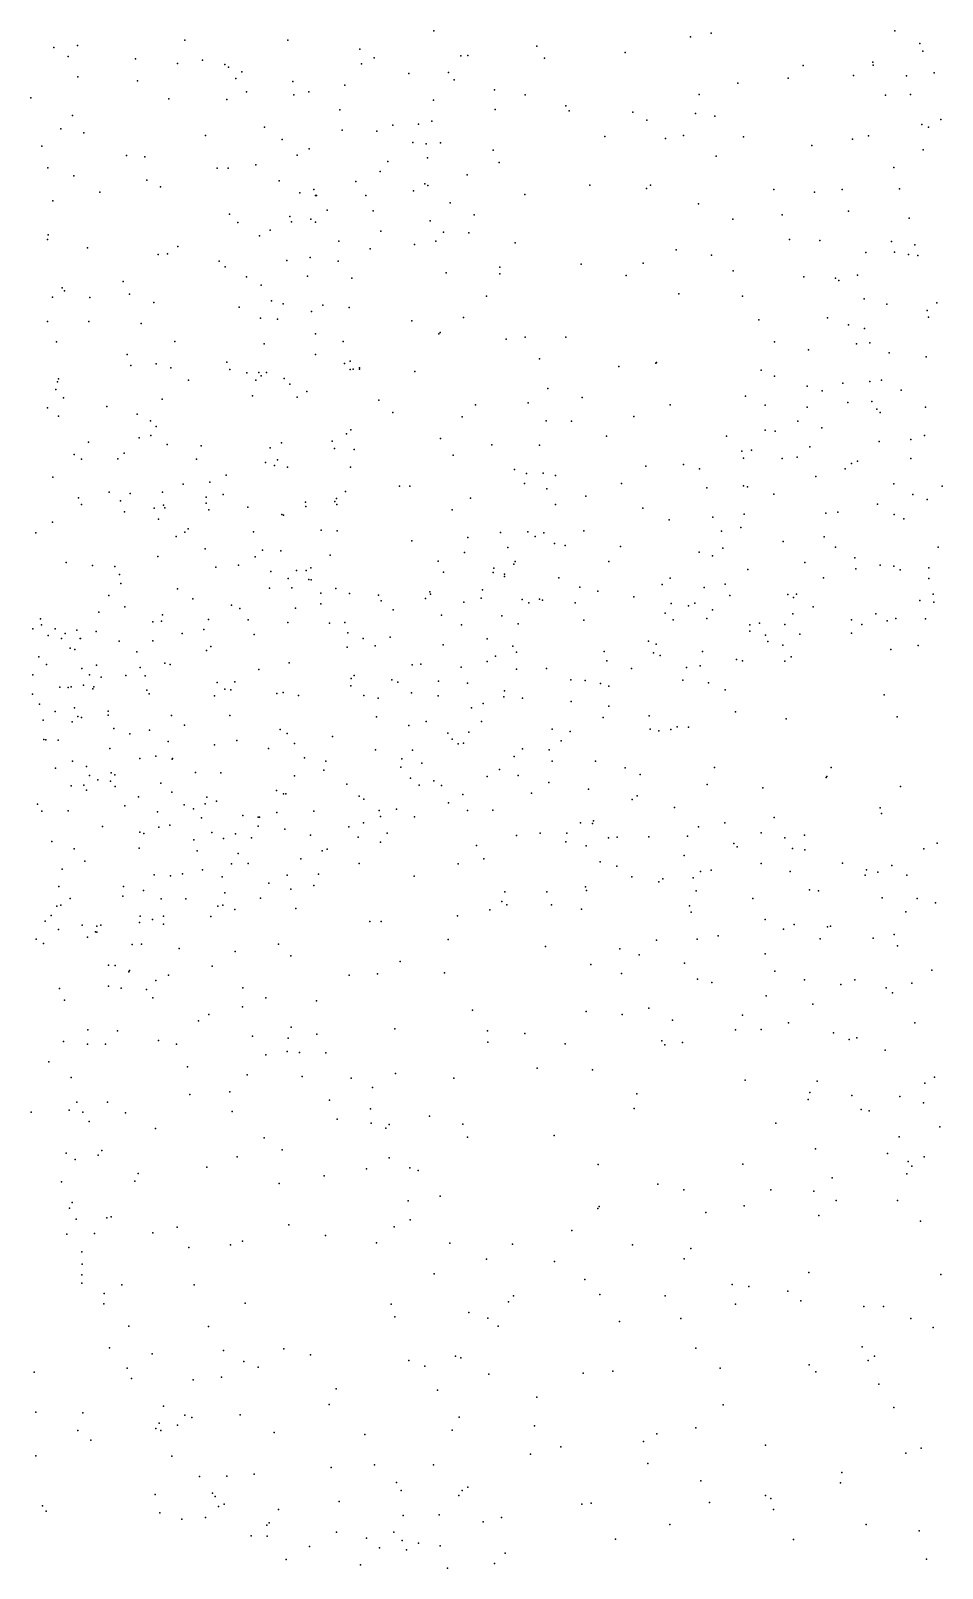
# Model space of a CAD drawing. Header units: metres. Extents: x -23.9 to 23.9, y -28.5 to 28.5.
# Drawn here: x -1.805 to -0.386, y -9.605 to -7.212 of the extents above; entities that cross this region are included whole.
import ezdxf

# ---------------------------------------------------------------- set-up
doc = ezdxf.new("R2010")
doc.units = ezdxf.units.M

msp = doc.modelspace()

# ---------------------------------------------------------------- linework, layer by layer
for p in [(-1.1779, -7.2124, 20.2372), (-0.7783, -7.2221, 8.1704), (-0.7459, -7.216, 15.6425), (-0.4603, -7.2125, 18.4817), (-1.7691, -7.2383, 17.1697), (-1.7324, -7.2351, 17.0772), (-1.5655, -7.2269, 20.8208), (-1.405, -7.2273, 16.046), (-1.2932, -7.241, 20.4413), (-1.0173, -7.2364, 19.4829), (-0.88, -7.2463, 12.4222), (-0.4212, -7.232, 19.0263), (-0.4164, -7.2444, 15.6671), (-1.7471, -7.2523, 9.1869), (-1.6421, -7.2559, 21.254), (-1.577, -7.2636, 21.1746), (-1.5381, -7.2581, 21.0981), (-1.5033, -7.2649, 20.9654), (-1.4973, -7.2691, 20.6918), (-1.2902, -7.2639, 15.9871), (-1.2708, -7.2545, 19.6277), (-1.1357, -7.2512, 8.8123), (-1.1251, -7.2511, 15.7824), (-1.0055, -7.255, 15.6703), (-0.603, -7.2667, 19.3112), (-0.4944, -7.2615, 14.6193), (-0.4941, -7.2657, 19.1785), (-1.732, -7.2842, 21.3596), (-1.639, -7.2901, 16.2026), (-1.4861, -7.2866, 20.8671), (-1.4766, -7.2764, 16.0932), (-1.3971, -7.2915, 10.1135), (-1.3166, -7.2969, 19.5644), (-1.2169, -7.279, 15.8713), (-1.1552, -7.2776, 20.111), (-1.1461, -7.2888, 20.0162), (-0.7046, -7.2938, 19.3878), (-0.6265, -7.2863, 15.5779), (-0.5244, -7.2821, 18.3118), (-0.4421, -7.2824, 19.1019), (-0.3992, -7.2781, 18.622), (-1.8053, -7.3167, 16.1272), (-1.5904, -7.3181, 21.2832), (-1.5003, -7.3195, 21.1537), (-1.4692, -7.3075, 20.5882), (-1.3957, -7.3123, 16.0766), (-1.3722, -7.3072, 20.52), (-1.1783, -7.3205, 20.1931), (-1.0834, -7.3042, 19.4949), (-1.0355, -7.3121, 15.6407), (-0.7649, -7.3118, 15.5346), (-0.475, -7.3126, 15.6191), (-0.4359, -7.3115, 18.5095), (-1.7403, -7.3441, 5.9442), (-1.3239, -7.3356, 20.4543), (-1.0822, -7.3348, 15.6242), (-0.9725, -7.3292, 15.5699), (-0.967, -7.3372, 14.8741), (-0.8683, -7.3389, 14.0298), (-0.7704, -7.3413, 19.4249), (-0.7404, -7.3451, 22.2308), (-1.7584, -7.3651, 17.1659), (-1.4416, -7.3626, 20.7746), (-1.3206, -7.367, 15.9331), (-1.2665, -7.3685, 20.3534), (-1.2415, -7.3595, 15.7752), (-1.2016, -7.3577, 19.6919), (-1.1808, -7.3531, 19.874), (-0.8465, -7.3515, 15.5188), (-0.4181, -7.3582, 4.7544), (-0.4079, -7.3625, 18.2417), (-0.3888, -7.3504, 18.9272), (-1.7878, -7.3919, 17.0909), (-1.7227, -7.3715, 16.1737), (-1.5335, -7.3755, 16.1827), (-1.414, -7.3814, 20.9973), (-1.2106, -7.3864, 15.701), (-1.1899, -7.3886, 20.1322), (-1.1676, -7.3868, 19.5126), (-0.9119, -7.3768, 19.4706), (-0.817, -7.3803, 14.5221), (-0.7891, -7.3754, 9.2447), (-0.6958, -7.3775, 5.0447), (-0.5895, -7.3908, 15.5091), (-0.5263, -7.3813, 22.563), (-0.5011, -7.3758, 19.1827), (-1.6561, -7.4063, 21.424), (-1.6276, -7.4084, 16.2384), (-1.3907, -7.4058, 20.9085), (-1.372, -7.3962, 16.0024), (-1.2496, -7.4161, 20.2862), (-1.1877, -7.4104, 19.987), (-1.0856, -7.3984, 19.4895), (-0.7384, -7.4075, 15.4707), (-0.4162, -7.3976, 19.0069), (-1.7786, -7.4257, 22.2364), (-1.738, -7.4382, 16.0806), (-1.5153, -7.4265, 2.0829), (-1.498, -7.4264, 9.6141), (-1.4547, -7.4211, 21.2188), (-1.2612, -7.4312, 21.3531), (-1.1261, -7.4368, 2.4072), (-1.0761, -7.4172, 15.5539), (-0.462, -7.4252, 18.2658), (-1.6977, -7.4637, 16.1562), (-1.6244, -7.4448, 0.5225), (-1.6032, -7.4555, 10.5294), (-1.4188, -7.4462, 20.6874), (-1.3863, -7.4644, 21.1237), (-1.3647, -7.4596, 7.7775), (-1.2991, -7.4469, 20.3532), (-1.2093, -7.4613, 20.0804), (-1.1917, -7.4506, 15.6179), (-1.1873, -7.4531, 19.7646), (-0.9351, -7.4529, 15.4666), (-0.8468, -7.4577, 19.4381), (-0.8408, -7.4527, 15.4481), (-0.6488, -7.4593, 13.5174), (-0.5852, -7.4634, 9.9687), (-0.5421, -7.4596, 18.3259), (-0.4531, -7.4582, 15.9244), (-1.771, -7.4772, 22.0076), (-1.3619, -7.4686, 21.0292), (-1.3605, -7.4689, 20.8454), (-1.2837, -7.4686, 12.6227), (-1.1522, -7.4801, 21.9236), (-1.0364, -7.4674, 19.4871), (-0.7657, -7.4819, 19.3998), (-1.496, -7.4979, 16.2603), (-1.4829, -7.5107, 21.3329), (-1.4021, -7.5015, 20.4328), (-1.3993, -7.5096, 16.017), (-1.3691, -7.5057, 20.7406), (-1.3618, -7.5103, 15.8415), (-1.3439, -7.4917, 20.947), (-1.2723, -7.4926, 20.2417), (-1.1835, -7.5081, 19.9269), (-1.1149, -7.4988, 15.5341), (-0.7124, -7.5055, 12.7672), (-0.6354, -7.4991, 19.3024), (-0.5326, -7.493, 19.1907), (-0.4378, -7.504, 18.5986), (-1.778, -7.53, 15.9639), (-1.4492, -7.5316, 16.1864), (-1.4324, -7.5229, 16.1043), (-1.2603, -7.5245, 20.16), (-1.1626, -7.5258, 19.8064), (-1.1232, -7.5271, 19.6903), (-1.7794, -7.537, 22.3416), (-1.7168, -7.5502, 16.0384), (-1.5926, -7.5598, 16.2886), (-1.5761, -7.5479, 10.8633), (-1.3257, -7.5399, 15.737), (-1.2767, -7.5519, 15.6601), (-1.2077, -7.5451, 15.5817), (-1.1748, -7.5396, 3.078), (-1.0513, -7.5424, 19.5347), (-0.8005, -7.5535, 19.9999), (-0.624, -7.5374, 15.4233), (-0.5768, -7.539, 18.3763), (-0.5054, -7.5576, 19.114), (-0.4656, -7.5403, 19.0406), (-0.4608, -7.5569, 15.4739), (-0.4291, -7.5454, 18.9039), (-1.6069, -7.5607, 21.4703), (-1.5118, -7.5712, 16.3289), (-1.5029, -7.5798, 5.19), (-1.4064, -7.5698, 20.3731), (-1.3705, -7.5654, 20.677), (-1.3265, -7.5712, 20.2371), (-1.075, -7.5804, 19.6141), (-0.9487, -7.5758, 19.4455), (-0.8522, -7.5741, 19.3974), (-0.7454, -7.5618, 19.3542), (-0.4389, -7.5608, 18.2434), (-0.4246, -7.5619, 18.7842), (-1.6616, -7.6024, 16.1104), (-1.4692, -7.5955, 20.4722), (-1.3744, -7.5943, 21.2244), (-1.3053, -7.5973, 20.1481), (-1.1585, -7.5891, 19.913), (-1.0753, -7.5908, 15.4684), (-0.8783, -7.5931, 15.4012), (-0.7119, -7.5859, 15.3959), (-0.6021, -7.5951, 19.2256), (-0.5527, -7.5974, 15.4238), (-0.5473, -7.6008, 18.4535), (-0.5184, -7.5928, 18.2735), (-1.7716, -7.6269, 15.921), (-1.7562, -7.6126, 22.0036), (-1.753, -7.6173, 22.2615), (-1.7132, -7.6276, 16.0044), (-1.6517, -7.6225, 21.5241), (-1.4468, -7.6085, 16.2499), (-1.0959, -7.6254, 19.7969), (-0.7965, -7.6219, 15.3842), (-0.6971, -7.6256, 19.2878), (-0.5081, -7.6298, 18.5585), (-1.6138, -7.6355, 16.2211), (-1.4807, -7.6425, 21.3948), (-1.4306, -7.6329, 16.1629), (-1.4123, -7.6376, 21.2989), (-1.3683, -7.6493, 20.2385), (-1.3508, -7.6396, 15.7252), (-1.3095, -7.643, 21.0442), (-0.4727, -7.638, 18.6791), (-0.4098, -7.6479, 18.2142), (-0.3947, -7.6359, 15.493), (-1.7793, -7.6651, 22.3482), (-1.7151, -7.6649, 21.563), (-1.6336, -7.668, 3.3446), (-1.4479, -7.6599, 20.3426), (-1.4214, -7.661, 15.8885), (-1.212, -7.6638, 20.0088), (-1.1316, -7.6584, 5.0538), (-0.672, -7.6623, 15.3857), (-0.565, -7.6592, 19.1172), (-0.5322, -7.6703, 19.0317), (-0.5076, -7.6756, 18.2312), (-0.4078, -7.658, 12.6401), (-1.7653, -7.6963, 22.0085), (-1.5811, -7.6958, 21.4854), (-1.4418, -7.6998, 15.988), (-1.3618, -7.6843, 20.6305), (-1.3189, -7.6958, 21.1151), (-1.1701, -7.6839, 11.1767), (-1.168, -7.6819, 15.5146), (-1.065, -7.6924, 9.9473), (-1.0359, -7.6894, 19.6832), (-0.9725, -7.689, 20.3171), (-0.6475, -7.6967, 19.1784), (-0.5199, -7.6996, 18.9494), (-0.4994, -7.698, 15.4274), (-1.655, -7.716, 16.0615), (-1.3621, -7.7163, 21.2408), (-1.3079, -7.7265, 13.3096), (-1.0135, -7.7228, 19.5158), (-0.5945, -7.7087, 18.2467), (-0.4688, -7.7137, 16.7896), (-0.4112, -7.7199, 16.9527), (-1.6496, -7.7333, 1.9743), (-1.6099, -7.7305, 16.2068), (-1.587, -7.7369, 20.3203), (-1.5003, -7.7282, 10.3433), (-1.4955, -7.7394, 0.3329), (-1.4688, -7.7448, 20.2413), (-1.4503, -7.7441, 20.4542), (-1.4468, -7.7495, 16.2259), (-1.4384, -7.744, 15.914), (-1.3171, -7.7301, 20.7419), (-1.3079, -7.7393, 15.643), (-1.3036, -7.7391, 20.114), (-1.2935, -7.7367, 20.9967), (-1.2935, -7.7392, 20.8627), (-1.2073, -7.7426, 20.0419), (-0.8899, -7.735, 19.3112), (-0.8324, -7.7296, 3.3162), (-0.8312, -7.7285, 15.3761), (-0.6683, -7.7406, 5.2217), (-0.6476, -7.7501, 13.9351), (-1.7663, -7.7707, 17.4877), (-1.7636, -7.759, 17.4029), (-1.7622, -7.7539, 22.2062), (-1.5597, -7.756, 16.2836), (-1.4551, -7.756, 16.0508), (-1.4108, -7.7534, 15.8281), (-1.402, -7.7623, 20.5529), (-1.3754, -7.7736, 15.7383), (-1.0003, -7.7692, 19.6074), (-0.5968, -7.7656, 19.0189), (-0.5734, -7.7725, 18.6523), (-0.5412, -7.7608, 18.798), (-0.4994, -7.7584, 16.879), (-0.4812, -7.7559, 18.1973), (-0.4503, -7.7716, 11.1558), (-1.7791, -7.7991, 22.0633), (-1.7541, -7.7835, 17.6068), (-1.6868, -7.7972, 16.0209), (-1.6005, -7.7856, 7.7897), (-1.4599, -7.7806, 21.3894), (-1.3906, -7.7825, 20.1808), (-1.2635, -7.7875, 12.9305), (-1.1132, -7.7945, 15.4689), (-1.0312, -7.7914, 19.7738), (-0.9468, -7.783, 15.3952), (-0.8101, -7.7945, 19.2118), (-0.6929, -7.7813, 15.3739), (-0.6621, -7.7948, 18.5315), (-0.5969, -7.798, 18.9349), (-0.5332, -7.791, 3.5249), (-0.4961, -7.7891, 15.4238), (-0.4126, -7.7981, 18.1473), (-1.7623, -7.8124, 15.9158), (-1.6394, -7.8089, 11.985), (-1.619, -7.8195, 5.5064), (-1.2414, -7.8063, 15.5672), (-1.1338, -7.8134, 2.2434), (-1.0029, -7.8193, 19.6789), (-0.9635, -7.8198, 19.294), (-0.8666, -7.8126, 15.3816), (-0.6114, -7.8201, 18.7223), (-0.4884, -7.8014, 15.5327), (-0.4832, -7.8066, 16.9634), (-1.6367, -7.8461, 16.1324), (-1.6184, -7.8422, 17.5981), (-1.61, -7.8281, 20.3523), (-1.3138, -7.8396, 14.2004), (-1.307, -7.8334, 15.6512), (-1.1673, -7.8467, 13.7509), (-0.9092, -7.8433, 19.2032), (-0.7221, -7.8435, 19.0578), (-0.6619, -7.8337, 18.9788), (-0.6466, -7.8353, 18.2052), (-0.5736, -7.8304, 18.1597), (-0.414, -7.8422, 17.0479), (-1.7152, -7.8525, 21.5607), (-1.6597, -7.87, 17.6696), (-1.5928, -7.8565, 8.1587), (-1.5401, -7.8581, 16.3313), (-1.4324, -7.8615, 16.1808), (-1.4151, -7.8539, 14.5658), (-1.3359, -7.8513, 21.1568), (-1.3322, -7.8624, 20.7202), (-1.3017, -7.8639, 20.8674), (-1.0875, -7.8568, 19.9138), (-1.0136, -7.8571, 21.6017), (-0.6982, -7.8665, 18.6349), (-0.6833, -7.8653, 18.4716), (-0.5925, -7.8598, 11.5485), (-0.4846, -7.8516, 2.4345), (-0.4354, -7.8487, 15.4586), (-1.7375, -7.8719, 17.731), (-1.7261, -7.879, 17.4701), (-1.6697, -7.8785, 16.0607), (-1.5471, -7.8791, 21.4547), (-1.4398, -7.8841, 16.0936), (-1.4261, -7.8889, 15.9116), (-1.4211, -7.8802, 20.5494), (-1.4054, -7.8913, 20.2003), (-1.3074, -7.8913, 21.0196), (-1.1475, -7.8728, 20.0029), (-1.0521, -7.8951, 15.4458), (-0.848, -7.8902, 21.2648), (-0.7894, -7.8874, 15.3813), (-0.7645, -7.894, 19.0044), (-0.6957, -7.8773, 18.8897), (-0.6355, -7.8781, 12.9785), (-0.6125, -7.8758, 13.4862), (-0.5375, -7.8941, 16.7967), (-0.5278, -7.886, 16.9349), (-0.5184, -7.8822, 18.1155), (-0.4355, -7.878, 8.3478), (-1.7709, -7.9072, 15.9234), (-1.5681, -7.918, 11.3061), (-1.5266, -7.9149, 17.5913), (-1.5012, -7.9042, 20.4497), (-1.0369, -7.9167, 19.831), (-1.0334, -7.9012, 19.2876), (-1.0075, -7.901, 19.3737), (-0.9883, -7.9045, 19.4866), (-0.8858, -7.917, 15.396), (-0.583, -7.9062, 15.4068), (-0.4617, -7.9173, 10.3247), (-1.7307, -7.9391, 17.7854), (-1.6832, -7.9306, 21.536), (-1.6503, -7.9325, 17.7321), (-1.6002, -7.9302, 0.9747), (-1.5323, -7.9383, 16.3703), (-1.5056, -7.9342, 20.2323), (-1.3296, -7.9403, 15.7151), (-1.3152, -7.9295, 20.1501), (-1.2311, -7.921, 15.5754), (-1.2151, -7.9209, 20.0808), (-1.1205, -7.9397, 15.5014), (-1.0019, -7.9254, 19.1309), (-0.941, -7.9366, 19.0538), (-0.753, -7.9238, 18.8329), (-0.6956, -7.9205, 18.2323), (-0.6894, -7.9223, 15.3899), (-0.6486, -7.9335, 18.1273), (-0.4322, -7.9341, 10.7345), (-0.4097, -7.9419, 18.0347), (-0.3864, -7.921, 17.1187), (-1.7265, -7.9497, 17.3985), (-1.6654, -7.9438, 20.3063), (-1.6591, -7.961, 16.1535), (-1.6131, -7.9552, 16.2727), (-1.5985, -7.9506, 13.4166), (-1.5965, -7.9549, 17.5126), (-1.5323, -7.9473, 8.7973), (-1.5283, -7.958, 21.4175), (-1.4675, -7.954, 21.3501), (-1.4145, -7.9651, 15.9884), (-1.412, -7.9662, 16.1508), (-1.3778, -7.9458, 21.22), (-1.377, -7.9527, 10.7323), (-1.3319, -7.945, 21.0948), (-1.3287, -7.9496, 20.7865), (-1.1491, -7.9578, 20.0056), (-0.9886, -7.9495, 19.6173), (-0.8526, -7.9555, 18.8885), (-0.6948, -7.9648, 8.0657), (-0.5676, -7.9632, 16.8683), (-0.549, -7.9616, 16.736), (-0.487, -7.949, 17.0773), (-0.4612, -7.9651, 21.3774), (-1.7713, -7.9773, 17.3185), (-1.6065, -7.9727, 20.3954), (-1.5604, -7.9877, 17.6974), (-1.353, -7.9897, 15.7926), (-1.3281, -7.9906, 20.9164), (-0.9442, -7.9908, 18.9183), (-0.8115, -7.9736, 18.7585), (-0.7437, -7.9695, 18.5404), (-0.73, -7.991, 18.4504), (-0.7001, -7.9852, 18.0275), (-0.4464, -7.9719, 17.1494), (-1.7975, -7.9937, 15.9355), (-1.579, -7.9995, 20.2603), (-1.5654, -7.9926, 5.903), (-1.4585, -7.9924, 0.6619), (-1.212, -8.0063, 20.0651), (-1.1247, -8.0009, 19.081), (-1.0741, -7.9933, 19.1571), (-1.0314, -7.9921, 17.7553), (-1.0201, -7.9994, 19.3598), (-1.0064, -7.9939, 19.7189), (-0.99, -8.0101, 19.5542), (-0.9733, -8.0136, 15.4554), (-0.8873, -8.0152, 18.8075), (-0.6339, -8.0072, 15.4012), (-0.57, -7.9998, 16.9869), (-1.6074, -8.0303, 16.3666), (-1.534, -8.0187, 20.4682), (-1.4561, -8.031, 21.2881), (-1.4443, -8.0206, 20.585), (-1.4161, -8.0215, 6.3831), (-1.3393, -8.0284, 5.4332), (-1.1713, -8.0379, 15.5799), (-1.1302, -8.0243, 18.9638), (-1.0625, -8.0163, 19.8681), (-1.0514, -8.0384, 17.6403), (-0.9053, -8.0383, 17.8841), (-0.7646, -8.0237, 17.9573), (-0.7442, -8.0296, 18.1888), (-0.7278, -8.0178, 18.351), (-0.5526, -8.0159, 16.6654), (-0.5224, -8.0328, 15.3928), (-0.3929, -8.0161, 17.9211), (-1.7503, -8.0399, 21.5187), (-1.7093, -8.0448, 20.3078), (-1.6743, -8.0462, 16.196), (-1.667, -8.0587, 17.792), (-1.517, -8.0473, 20.2234), (-1.482, -8.0441, 17.5445), (-1.4317, -8.054, 17.6444), (-1.3918, -8.0524, 16.0572), (-1.3765, -8.0525, 15.9307), (-1.3694, -8.048, 21.0971), (-1.1627, -8.0547, 17.7508), (-1.0855, -8.0555, 11.5986), (-1.0845, -8.0486, 15.15), (-1.068, -8.0581, 15.5131), (-1.0676, -8.0615, 17.7936), (-1.0531, -8.0427, 19.2865), (-0.6888, -8.0506, 17.9241), (-0.6001, -8.0399, 16.8255), (-0.5211, -8.0497, 17.1919), (-0.4829, -8.0438, 17.9243), (-0.462, -8.0454, 16.6163), (-0.4519, -8.0515, 17.26), (-0.4073, -8.0484, 12.7072), (-1.6649, -8.0727, 16.2868), (-1.5771, -8.0807, 17.4876), (-1.4335, -8.08, 21.2137), (-1.4045, -8.0647, 20.6966), (-1.3988, -8.0792, 16.3861), (-1.3726, -8.0663, 20.7763), (-1.3686, -8.0671, 16.211), (-1.3306, -8.0803, 20.1358), (-1.184, -8.0853, 20.0203), (-1.1023, -8.0823, 2.4512), (-0.9831, -8.0636, 17.8561), (-0.9507, -8.0781, 17.5996), (-0.9227, -8.0844, 15.4603), (-0.8223, -8.0743, 18.0572), (-0.8102, -8.0643, 18.6146), (-0.7569, -8.0789, 17.8531), (-0.7243, -8.0737, 20.1748), (-0.5714, -8.0635, 17.9144), (-0.4075, -8.0647, 15.3959), (-1.6837, -8.0911, 16.4559), (-1.659, -8.109, 16.5535), (-1.5528, -8.0964, 20.5045), (-1.4929, -8.1061, 16.4437), (-1.3535, -8.0876, 16.2916), (-1.3535, -8.1044, 16.1372), (-1.3092, -8.0879, 15.7978), (-1.2642, -8.0905, 18.9642), (-1.2597, -8.0998, 15.7243), (-1.1908, -8.0959, 17.6645), (-1.1829, -8.089, 19.1055), (-1.131, -8.1018, 10.4648), (-1.1042, -8.0956, 17.5814), (-1.0405, -8.0976, 19.3619), (-1.0298, -8.1027, 19.7259), (-1.0131, -8.0972, 19.6242), (-1.0089, -8.0983, 19.5385), (-0.958, -8.1025, 18.7786), (-0.8665, -8.0932, 17.6503), (-0.8086, -8.1038, 17.7338), (-0.7813, -8.1075, 18.4317), (-0.7713, -8.1034, 18.3057), (-0.7169, -8.0912, 15.4107), (-0.6269, -8.0895, 16.724), (-0.6181, -8.0943, 15.3909), (-0.6135, -8.0893, 17.2823), (-0.5871, -8.1088, 13.8135), (-0.4212, -8.0989, 17.4047), (-0.4003, -8.0893, 17.7662), (-0.3995, -8.1015, 16.5473), (-1.79, -8.1277, 16.744), (-1.6991, -8.117, 17.8526), (-1.6155, -8.1321, 16.4246), (-1.6018, -8.1313, 17.6634), (-1.6004, -8.1212, 21.3813), (-1.5287, -8.1285, 12.4755), (-1.4796, -8.1117, 17.595), (-1.4667, -8.129, 20.6546), (-1.4051, -8.1334, 18.9548), (-1.3934, -8.111, 21.0246), (-1.34, -8.1343, 16.0332), (-1.3162, -8.1334, 16.3882), (-1.2413, -8.1135, 3.0669), (-1.1657, -8.1218, 15.637), (-1.0718, -8.1229, 18.8509), (-0.9444, -8.1298, 17.9495), (-0.8179, -8.1189, 18.5429), (-0.8051, -8.1289, 17.5733), (-0.7527, -8.1268, 17.4186), (-0.7438, -8.1133, 10.7353), (-0.6707, -8.1343, 17.7056), (-0.6188, -8.1198, 17.7836), (-0.5275, -8.1291, 17.4332), (-0.49, -8.1199, 17.7477), (-0.4723, -8.1306, 17.5018), (-0.4588, -8.1272, 15.3443), (-0.4126, -8.1274, 3.1056), (-1.8019, -8.1432, 21.4757), (-1.7886, -8.137, 17.2894), (-1.7784, -8.1533, 17.0354), (-1.7673, -8.1432, 16.1199), (-1.7573, -8.1579, 17.9391), (-1.7519, -8.1505, 17.1845), (-1.7337, -8.1453, 16.5239), (-1.7285, -8.1581, 20.3857), (-1.7277, -8.1581, 17.4792), (-1.7034, -8.1472, 20.2595), (-1.5697, -8.1506, 20.2015), (-1.5356, -8.144, 21.2937), (-1.4576, -8.1519, 21.1494), (-1.3117, -8.1495, 16.2086), (-1.288, -8.158, 20.0734), (-1.2457, -8.1563, 18.8948), (-1.1346, -8.1371, 17.8116), (-1.095, -8.1587, 19.8424), (-1.0466, -8.1352, 15.5465), (-0.686, -8.1367, 17.4971), (-0.6859, -8.1467, 17.1957), (-0.6614, -8.1528, 16.8806), (-0.6316, -8.1364, 17.3815), (-0.6083, -8.1516, 17.6133), (-0.5276, -8.15, 16.5953), (-0.5117, -8.1366, 17.6492), (-1.7438, -8.1731, 16.2544), (-1.7369, -8.1753, 16.4175), (-1.6677, -8.1625, 16.6286), (-1.6404, -8.1789, 20.4994), (-1.6154, -8.1618, 17.7662), (-1.5318, -8.1768, 20.6058), (-1.5248, -8.1705, 16.5024), (-1.3129, -8.1716, 19.008), (-1.2692, -8.1695, 16.3133), (-1.1631, -8.1681, 19.1803), (-1.0546, -8.1702, 17.5041), (-1.0489, -8.1795, 19.4419), (-0.9128, -8.1784, 18.6573), (-0.8438, -8.1623, 17.4727), (-0.8361, -8.1805, 18.457), (-0.8317, -8.167, 18.1959), (-0.7595, -8.1785, 17.3007), (-0.6581, -8.163, 16.9942), (-0.6345, -8.1685, 15.3419), (-0.4665, -8.1755, 20.8349), (-0.4237, -8.1692, 5.2817), (-1.7925, -8.1869, 16.5938), (-1.7807, -8.1987, 16.1819), (-1.7258, -8.2047, 18.7328), (-1.7029, -8.1995, 17.6428), (-1.635, -8.2031, 21.3341), (-1.5968, -8.1967, 3.1919), (-1.5882, -8.1986, 16.5889), (-1.4501, -8.2063, 20.9063), (-1.4029, -8.1958, 16.4696), (-1.2115, -8.199, 19.9904), (-1.1979, -8.1979, 15.7452), (-1.1352, -8.2029, 17.5335), (-1.0949, -8.194, 15.6384), (-1.0816, -8.1855, 19.3401), (-1.0494, -8.206, 19.6068), (-1.0022, -8.2046, 18.7207), (-0.9087, -8.1927, 17.4213), (-0.8699, -8.205, 15.4416), (-0.8257, -8.1848, 18.3658), (-0.7846, -8.2032, 15.3791), (-0.7634, -8.2009, 16.6562), (-0.7066, -8.1907, 16.774), (-0.6976, -8.193, 17.1214), (-0.6314, -8.1933, 11.6895), (-0.6215, -8.1868, 15.2045), (-1.8022, -8.2145, 17.2478), (-1.714, -8.2149, 21.3848), (-1.6955, -8.2183, 17.9377), (-1.6571, -8.2158, 18.7831), (-1.6272, -8.2161, 17.8866), (-1.5151, -8.2267, 21.151), (-1.4875, -8.2254, 20.7705), (-1.3065, -8.2204, 17.6663), (-1.3017, -8.2159, 16.4395), (-1.243, -8.2225, 19.1136), (-1.234, -8.2263, 17.8093), (-1.1704, -8.2244, 18.8187), (-1.1254, -8.2276, 19.2803), (-0.9645, -8.2227, 18.0231), (-0.9424, -8.2235, 15.5104), (-0.9183, -8.2283, 18.5842), (-0.79, -8.223, 5.6174), (-0.7505, -8.2274, 17.184), (-1.8024, -8.2446, 16.4838), (-1.7602, -8.2338, 20.3272), (-1.7468, -8.2346, 18.9228), (-1.7422, -8.2336, 17.0018), (-1.723, -8.2307, 20.4587), (-1.7087, -8.2367, 17.7357), (-1.7071, -8.2335, 20.2342), (-1.6245, -8.2387, 18.952), (-1.621, -8.2442, 16.6873), (-1.5191, -8.2475, 20.1481), (-1.503, -8.2369, 16.5602), (-1.4937, -8.2383, 21.0643), (-1.4221, -8.2436, 19.0118), (-1.4123, -8.242, 18.8705), (-1.3884, -8.2469, 20.0948), (-1.3071, -8.2316, 17.7596), (-1.287, -8.247, 16.1623), (-1.2644, -8.251, 16.2581), (-1.2127, -8.2429, 16.3574), (-1.1712, -8.2475, 19.8953), (-1.0691, -8.249, 19.5373), (-1.0676, -8.2395, 17.9429), (-1.0396, -8.2512, 15.6033), (-0.9052, -8.2322, 18.1385), (-0.7245, -8.2378, 16.8918), (-0.4767, -8.2459, 15.2758), (-1.7919, -8.2606, 17.7107), (-1.7672, -8.2716, 17.0869), (-1.7372, -8.266, 13.2108), (-1.6848, -8.271, 20.5602), (-1.6847, -8.2775, 18.68), (-1.5862, -8.2781, 20.7053), (-1.4954, -8.2779, 18.7862), (-1.119, -8.2662, 17.8365), (-1.1012, -8.2595, 19.7288), (-0.964, -8.2561, 17.3837), (-0.9054, -8.2635, 18.446), (-0.7085, -8.2721, 16.6081), (-1.7861, -8.2853, 20.2635), (-1.741, -8.2878, 18.5843), (-1.7321, -8.2794, 18.0689), (-1.7263, -8.2811, 17.8381), (-1.6758, -8.2981, 20.1368), (-1.6202, -8.3006, 16.8176), (-1.5659, -8.2929, 21.0878), (-1.4171, -8.3, 16.5025), (-1.2669, -8.2801, 19.9756), (-1.2168, -8.2935, 18.7577), (-1.1896, -8.2872, 19.2421), (-1.1038, -8.2871, 19.6423), (-0.9938, -8.2992, 17.4946), (-0.9142, -8.2811, 17.3157), (-0.8428, -8.2786, 17.2284), (-0.8412, -8.2991, 16.6962), (-0.8278, -8.3021, 17.1468), (-0.8088, -8.2996, 16.8363), (-0.7992, -8.2955, 16.614), (-0.7816, -8.2962, 17.005), (-0.6296, -8.2833, 16.5735), (-0.4568, -8.2801, 16.5544), (-1.7849, -8.3152, 20.4662), (-1.7819, -8.3159, 18.3311), (-1.7624, -8.3165, 17.9579), (-1.6513, -8.3067, 18.996), (-1.5914, -8.3187, 20.8218), (-1.5194, -8.3235, 16.7033), (-1.4847, -8.3168, 20.0855), (-1.4061, -8.3059, 14.5723), (-1.3947, -8.3217, 19.0803), (-1.3355, -8.3109, 16.381), (-1.1561, -8.3056, 15.8267), (-1.1494, -8.315, 17.7568), (-1.1398, -8.3222, 18.6716), (-1.1317, -8.3212, 17.9983), (-1.1232, -8.3039, 17.6198), (-0.9798, -8.3174, 18.4497), (-0.9658, -8.303, 15.4932), (-1.7401, -8.3493, 21.2013), (-1.682, -8.3294, 18.0043), (-1.6357, -8.3451, 18.5971), (-1.6105, -8.3413, 20.9772), (-1.5851, -8.346, 20.0897), (-1.5846, -8.345, 19.0326), (-1.4353, -8.3294, 18.725), (-1.3789, -8.3439, 2.4378), (-1.3458, -8.3489, 16.2752), (-1.2685, -8.3315, 11.8392), (-1.2279, -8.3454, 17.9544), (-1.2112, -8.3317, 15.9945), (-1.0528, -8.3419, 18.5441), (-1.04, -8.3301, 17.5645), (-0.9982, -8.3314, 18.2457), (-0.9936, -8.3489, 17.2964), (-0.9264, -8.3491, 17.2005), (-1.767, -8.3599, 17.8789), (-1.7184, -8.3571, 20.7024), (-1.714, -8.3712, 19.0433), (-1.68, -8.3673, 18.492), (-1.6746, -8.3701, 20.778), (-1.5488, -8.3667, 18.0274), (-1.5095, -8.367, 18.6558), (-1.3948, -8.372, 16.6973), (-1.3492, -8.3631, 19.9749), (-1.2293, -8.3582, 18.6682), (-1.1963, -8.3523, 17.8508), (-1.095, -8.3728, 15.6909), (-1.0756, -8.3622, 18.1608), (-1.0466, -8.3714, 18.3979), (-0.8798, -8.3592, 17.0414), (-0.8568, -8.3696, 15.3692), (-0.741, -8.359, 16.5324), (-0.5661, -8.3731, 16.5743), (-0.5594, -8.3589, 12.8162), (-1.7423, -8.3873, 21.1053), (-1.7229, -8.3863, 16.9413), (-1.7186, -8.3942, 21.0205), (-1.7008, -8.3779, 17.9362), (-1.6811, -8.3804, 20.0798), (-1.674, -8.3883, 20.9358), (-1.6028, -8.3833, 16.8736), (-1.5855, -8.3974, 0.6913), (-1.4228, -8.3947, 16.4011), (-1.3134, -8.3846, 16.1313), (-1.2144, -8.3755, 19.7972), (-1.2007, -8.3863, 18.5874), (-1.1778, -8.3796, 19.4318), (-1.1657, -8.3868, 18.136), (-0.999, -8.3821, 17.5114), (-0.9372, -8.3924, 17.1085), (-0.7525, -8.3851, 15.2962), (-0.6655, -8.3908, 16.5626), (-0.5672, -8.3745, 15.2415), (-0.4513, -8.3883, 16.5879), (-1.795, -8.416, 20.7978), (-1.6589, -8.4188, 3.5655), (-1.6376, -8.4045, 18.3142), (-1.5667, -8.4169, 18.2364), (-1.5336, -8.4157, 20.0204), (-1.531, -8.4053, 19.0925), (-1.5162, -8.4113, 16.8013), (-1.4121, -8.4001, 16.239), (-1.408, -8.3999, 12.2487), (-1.2941, -8.4035, 18.5821), (-1.2868, -8.4081, 19.8466), (-1.1548, -8.4138, 18.4012), (-1.1327, -8.4008, 15.8553), (-1.0256, -8.399, 17.6508), (-0.8693, -8.4087, 16.9332), (-0.8614, -8.4031, 16.7742), (-0.8032, -8.4213, 16.7112), (-0.4831, -8.4217, 12.4384), (-1.7882, -8.427, 20.9139), (-1.747, -8.4261, 20.0246), (-1.6079, -8.4281, 12.903), (-1.5522, -8.423, 18.436), (-1.5396, -8.4371, 18.3452), (-1.4751, -8.4334, 18.2175), (-1.4511, -8.4364, 6.6441), (-1.4493, -8.4363, 19.1761), (-1.4224, -8.4288, 18.5179), (-1.3645, -8.4271, 16.0784), (-1.2874, -8.4451, 19.3607), (-1.263, -8.426, 18.0786), (-1.2609, -8.4354, 18.2387), (-1.2361, -8.4237, 18.5058), (-1.208, -8.4357, 18.314), (-1.1253, -8.4256, 15.7656), (-1.086, -8.4254, 17.776), (-0.9493, -8.4451, 17.6369), (-0.9292, -8.4417, 17.4771), (-0.7248, -8.4452, 17.5527), (-0.6481, -8.4368, 15.2529), (-0.4811, -8.4306, 15.2254), (-1.6936, -8.4505, 19.1256), (-1.6354, -8.4596, 18.1146), (-1.6292, -8.4618, 19.9756), (-1.6058, -8.452, 2.9), (-1.5888, -8.4488, 13.7601), (-1.5232, -8.4601, 16.3612), (-1.5051, -8.4692, 16.5294), (-1.4867, -8.4619, 19.9322), (-1.4616, -8.4685, 16.631), (-1.4515, -8.4502, 18.3418), (-1.4096, -8.4551, 18.1525), (-1.3696, -8.4644, 19.8559), (-1.3101, -8.4514, 18.3301), (-1.2954, -8.4671, 17.9699), (-1.2504, -8.4613, 19.562), (-1.049, -8.4645, 15.5635), (-1.0124, -8.4612, 16.9711), (-0.9708, -8.4612, 17.775), (-0.9306, -8.4461, 15.414), (-0.9057, -8.4683, 17.7073), (-0.8925, -8.4675, 17.405), (-0.8433, -8.4669, 16.8734), (-0.7832, -8.4657, 17.7583), (-0.766, -8.451, 17.4663), (-0.6684, -8.4606, 17.6911), (-0.6317, -8.4683, 17.4431), (-0.6007, -8.4641, 17.5272), (-1.7726, -8.4739, 19.1756), (-1.7375, -8.4854, 17.988), (-1.6363, -8.4846, 19.1787), (-1.5514, -8.4716, 19.1776), (-1.5463, -8.4886, 18.104), (-1.4825, -8.4929, 19.2374), (-1.3514, -8.4887, 18.0309), (-1.3441, -8.4859, 19.7596), (-1.2608, -8.4749, 8.9942), (-1.1116, -8.4802, 17.8564), (-0.9723, -8.4747, 17.1064), (-0.9405, -8.4809, 17.3011), (-0.7107, -8.4774, 17.3827), (-0.7057, -8.4825, 16.6761), (-0.6193, -8.4851, 16.6299), (-0.6005, -8.4869, 17.7671), (-0.4153, -8.4854, 13.5168), (-0.3944, -8.4765, 15.2244), (-1.7564, -8.5172, 16.8622), (-1.7213, -8.5049, 19.9133), (-1.493, -8.5088, 16.7096), (-1.4671, -8.5083, 16.0595), (-1.3849, -8.501, 19.3409), (-1.2939, -8.5083, 15.9169), (-1.1398, -8.509, 15.7771), (-1.0999, -8.5008, 15.6618), (-0.9187, -8.5059, 16.8834), (-0.8928, -8.5126, 17.8544), (-0.7884, -8.4959, 17.3152), (-0.6684, -8.5084, 17.3092), (-0.5417, -8.5079, 5.6763), (-0.4647, -8.5116, 17.6336), (-1.6131, -8.526, 19.8796), (-1.5876, -8.5276, 16.3462), (-1.5693, -8.5243, 16.4911), (-1.5381, -8.518, 16.1652), (-1.5075, -8.5289, 19.8346), (-1.4348, -8.5389, 19.7339), (-1.4059, -8.5267, 15.9739), (-1.3574, -8.525, 19.4861), (-1.2085, -8.5281, 17.9712), (-0.8697, -8.5288, 17.2664), (-0.8274, -8.5368, 15.0389), (-0.8212, -8.5321, 8.7903), (-0.7744, -8.5307, 15.2908), (-0.7628, -8.5209, 17.9085), (-0.746, -8.5185, 16.7656), (-0.6233, -8.5205, 17.8745), (-0.5062, -8.5264, 17.3819), (-0.5042, -8.5181, 16.6112), (-0.4867, -8.5219, 17.7516), (-0.4415, -8.5265, 17.5065), (-1.7617, -8.5442, 19.2945), (-1.744, -8.563, 19.7814), (-1.6617, -8.5591, 19.8112), (-1.6608, -8.5441, 16.7999), (-1.6297, -8.5503, 19.297), (-1.6024, -8.5632, 18.0801), (-1.5639, -8.5632, 16.5849), (-1.5034, -8.5537, 19.3619), (-1.4477, -8.5625, 19.5081), (-1.4004, -8.548, 19.5967), (-1.3645, -8.5423, 0.114), (-1.0674, -8.5525, 15.5838), (-1.0017, -8.5525, 17.0665), (-0.9417, -8.5448, 5.7362), (-0.94, -8.5501, 17.1743), (-0.7697, -8.5508, 17.2139), (-0.6812, -8.5627, 17.2115), (-0.5933, -8.5493, 17.2551), (-0.5789, -8.5508, 15.2286), (-0.48, -8.5616, 17.843), (-0.4253, -8.563, 15.2199), (-1.7734, -8.5891, 19.4601), (-1.7647, -8.5749, -0.1681), (-1.7587, -8.5732, 19.3753), (-1.5142, -8.5745, 16.0344), (-1.5063, -8.5732, 19.7001), (-1.4874, -8.5798, 18.0854), (-1.3924, -8.5782, 15.9089), (-1.0908, -8.5802, 14.214), (-1.0718, -8.5672, 17.9036), (-1.0642, -8.5727, 12.0889), (-0.9945, -8.5724, 16.9346), (-0.9478, -8.5796, 12.4387), (-0.78, -8.5741, 17.9823), (-0.7773, -8.5838, 16.848), (-0.4433, -8.5834, 17.3149), (-0.3971, -8.5695, 17.4278), (-1.7827, -8.598, 19.547), (-1.7623, -8.611, 18.2219), (-1.7252, -8.6043, 16.809), (-1.7022, -8.6057, 18.329), (-1.6964, -8.6041, 19.6082), (-1.636, -8.5999, 16.3327), (-1.6352, -8.59, 19.4086), (-1.616, -8.5952, 19.6497), (-1.5988, -8.5902, 16.7152), (-1.5987, -8.6027, 16.159), (-1.5249, -8.5908, 19.5988), (-1.2777, -8.5988, 18.0296), (-1.2597, -8.5988, 15.8296), (-1.1408, -8.5897, 15.6768), (-0.6622, -8.5952, 17.9959), (-0.6336, -8.6104, 16.7474), (-0.6171, -8.6031, 13.7914), (-0.5648, -8.6066, 16.6614), (-0.5605, -8.6058, 17.1934), (-1.7966, -8.6262, 18.5404), (-1.7856, -8.633, 18.0738), (-1.717, -8.6227, 18.1382), (-1.7046, -8.6146, 18.4383), (-1.7023, -8.6152, 13.41), (-1.6475, -8.6345, 18.4968), (-1.6331, -8.6339, 18.1827), (-1.4196, -8.6339, 18.0907), (-1.1556, -8.6264, 18.0042), (-0.8314, -8.6278, 18.0456), (-0.7677, -8.626, 2.1995), (-0.7351, -8.6208, 17.1189), (-0.5763, -8.6254, 18.0086), (-0.4939, -8.6246, 17.9579), (-0.4614, -8.619, 16.6055), (-0.4559, -8.6366, 17.2138), (-1.5741, -8.6405, 18.3157), (-1.487, -8.6451, 15.9366), (-1.4006, -8.6518, 15.8608), (-1.2301, -8.6607, 15.7742), (-1.0042, -8.6374, 18.0007), (-0.8882, -8.6413, 16.9362), (-0.8584, -8.6502, 15.3651), (-0.6619, -8.6487, 15.262), (-1.6844, -8.6667, 18.6175), (-1.6739, -8.6671, 16.271), (-1.6525, -8.6767, 16.565), (-1.6518, -8.6746, 16.1661), (-1.5907, -8.6823, 18.5721), (-1.5229, -8.6681, 18.4309), (-1.3097, -8.6822, 15.7932), (-1.2654, -8.68, 18.0582), (-1.1614, -8.6784, 15.7038), (-0.9336, -8.6654, 15.426), (-0.8859, -8.6794, 18.0885), (-0.7876, -8.6636, 16.9106), (-0.6471, -8.6756, 16.8248), (-0.4024, -8.6745, 17.9495), (-1.7603, -8.7027, 16.7863), (-1.6841, -8.6993, 16.4876), (-1.6646, -8.7024, 16.7213), (-1.6251, -8.7045, 16.0689), (-1.6107, -8.6904, 6.3035), (-1.4749, -8.7016, 18.265), (-0.7673, -8.6883, 15.3099), (-0.7452, -8.6933, 14.2378), (-0.6007, -8.6892, 18.088), (-0.5442, -8.6968, 16.7125), (-0.5223, -8.6891, 18.053), (-0.4736, -8.7016, 15.2396), (-0.4336, -8.6946, 1.7419), (-1.7529, -8.7212, 18.7248), (-1.615, -8.7172, 18.6677), (-1.4757, -8.7315, 18.5442), (-1.4394, -8.7174, 18.1744), (-1.3607, -8.7222, 18.1285), (-0.6606, -8.7144, 17.0449), (-0.5878, -8.727, 16.7898), (-0.464, -8.7094, 17.1223), (-1.5443, -8.7533, 9.4039), (-1.5283, -8.7434, 18.6546), (-1.1176, -8.7365, 15.6437), (-0.9405, -8.7384, 18.1147), (-0.8845, -8.7434, 15.416), (-0.8433, -8.7334, 16.9737), (-0.8064, -8.752, 14.6005), (-0.6972, -8.7444, 18.1429), (-0.6256, -8.7561, 15.2807), (-0.429, -8.7563, 16.6292), (-1.7165, -8.7672, 16.4186), (-1.6701, -8.7689, 18.7739), (-1.4599, -8.7771, 15.8419), (-1.4044, -8.7801, 0.8844), (-1.3999, -8.7631, 18.4853), (-1.3601, -8.7739, 18.349), (-1.2383, -8.7654, 18.0748), (-1.0944, -8.7688, 18.0852), (-1.036, -8.7731, 15.6152), (-0.7085, -8.7672, 15.3164), (-0.6681, -8.7665, 16.9378), (-0.5557, -8.7718, 17.0375), (-0.5193, -8.7794, 18.1178), (-1.7544, -8.7851, 18.8115), (-1.7171, -8.7895, 16.2476), (-1.6891, -8.7897, 16.5837), (-1.6065, -8.7835, 2.8286), (-1.5783, -8.7897, 15.9487), (-1.4059, -8.8011, -0.1334), (-1.387, -8.8022, 18.5609), (-1.346, -8.8031, 6.119), (-1.0939, -8.7863, 9.2152), (-0.9732, -8.7889, 15.5407), (-0.8228, -8.7843, 12.827), (-0.818, -8.7906, 18.1761), (-0.7907, -8.7869, 15.3666), (-0.5311, -8.7823, 15.2747), (-0.4755, -8.7987, 17.0519), (-1.7773, -8.8167, 16.7678), (-1.5614, -8.8246, 18.7851), (-1.4396, -8.8061, 3.2582), (-1.0172, -8.8268, 18.1451), (-1.7424, -8.8411, 16.335), (-1.4686, -8.8372, 18.7226), (-1.3826, -8.8395, 15.765), (-1.3066, -8.8423, 18.4237), (-1.2374, -8.8351, 15.7095), (-1.1465, -8.8424, 18.0985), (-0.931, -8.8292, 18.1821), (-0.6931, -8.8453, 15.3467), (-0.581, -8.847, 16.9309), (-0.4135, -8.8502, 15.2999), (-0.3984, -8.8407, 16.6092), (-1.5574, -8.8677, 15.8937), (-1.4952, -8.8636, 13.5378), (-1.2734, -8.8567, 18.1506), (-0.8618, -8.8666, 15.469), (-0.595, -8.8753, 9.598), (-0.5923, -8.8646, 13.2237), (-0.5271, -8.8695, 16.8156), (-0.4527, -8.8708, 16.6734), (-1.8046, -8.8954, 16.7936), (-1.7454, -8.8924, 16.4185), (-1.7335, -8.8795, 16.51), (-1.7241, -8.8954, 16.1826), (-1.6858, -8.8796, 16.6779), (-1.6579, -8.8964, 16.0254), (-1.4918, -8.8942, 15.8333), (-1.3403, -8.8766, 18.6061), (-1.2764, -8.8903, 18.2408), (-0.8661, -8.8897, 1.557), (-0.5125, -8.891, 9.2628), (-0.5001, -8.8931, 0.3037), (-0.4155, -8.8807, 18.1193), (-1.7144, -8.9097, 18.9061), (-1.6112, -8.9209, 18.8822), (-1.3284, -8.906, 15.7334), (-1.2752, -8.9126, 18.5133), (-1.2526, -8.9202, 18.4257), (-1.2476, -8.9143, 18.3232), (-1.1847, -8.9013, 0.6113), (-1.1329, -8.9139, 12.904), (-0.6454, -8.9126, 15.3742), (-0.3902, -8.9183, 17.0479), (-1.4417, -8.9351, 13.2068), (-1.1255, -8.9344, 15.6808), (-0.9907, -8.9318, 15.652), (-0.4535, -8.9334, 15.3521), (-1.7499, -8.959, 16.2837), (-1.7364, -8.969, 16.721), (-1.7002, -8.962, 16.6368), (-1.6948, -8.9551, 16.0796), (-1.4839, -8.9649, 18.848), (-1.4138, -8.954, 18.7846), (-1.2476, -8.9663, 15.698), (-0.5839, -8.9521, 18.2244), (-0.4715, -8.9596, 18.1864), (-0.4394, -8.9721, 16.8136), (-0.4148, -8.9646, 0.9589), (-1.6381, -8.9908, 18.9394), (-1.5312, -8.9808, 15.8508), (-1.3488, -8.9941, 18.7466), (-1.2828, -8.9833, 18.6501), (-1.2153, -8.9817, 18.1842), (-1.2022, -8.9862, 2.2453), (-0.9221, -8.9769, 9.879), (-0.697, -8.976, 15.4428), (-0.4414, -8.9912, 16.9527), (-0.4338, -8.9792, 16.7234), (-1.7576, -9.0037, 16.3776), (-1.6433, -9.0025, 15.9911), (-1.4186, -9.0065, 15.7732), (-0.8294, -9.0075, 18.2564), (-0.7888, -9.0159, 15.5579), (-0.6532, -9.0161, 18.2529), (-0.5865, -9.0181, 3.1855), (-0.558, -8.9977, 5.6723), (-1.741, -9.0357, 16.4931), (-1.2179, -9.0331, 18.5425), (-1.1679, -9.026, 18.2408), (-0.9207, -9.0421, 13.2315), (-0.6945, -9.0411, 15.5247), (-0.5518, -9.0326, 18.2297), (-0.4559, -9.0329, 15.4367), (-1.7449, -9.0447, 6.2073), (-1.7345, -9.0618, 16.2102), (-1.6871, -9.0596, 16.0755), (-1.6801, -9.0581, 18.9787), (-1.2149, -9.0627, 7.865), (-0.9228, -9.0453, 18.2483), (-0.7543, -9.0513, 18.2684), (-0.5785, -9.0562, 15.4891), (-0.4205, -9.0651, 18.1761), (-1.749, -9.0849, 16.3562), (-1.7059, -9.084, 16.5928), (-1.6151, -9.0829, 15.9674), (-1.5776, -9.074, 18.9487), (-1.4037, -9.0706, 18.8407), (-1.3466, -9.0874, 15.7436), (-1.2395, -9.0738, 18.6361), (-0.9632, -9.0794, 5.6623), (-1.7257, -9.1125, 3.7528), (-1.5591, -9.1061, 15.8969), (-1.4941, -9.1015, 7.6323), (-1.4755, -9.0959, 18.9023), (-1.267, -9.0985, 15.7165), (-1.153, -9.0993, 10.4703), (-1.0555, -9.1006, 15.6832), (-0.8687, -9.1015, 15.7048), (-0.7776, -9.1072, 15.7134), (-1.7254, -9.132, 19.0102), (-1.0961, -9.1242, 18.2613), (-0.99, -9.1274, 18.2375), (-0.788, -9.1234, 3.7905), (-1.7258, -9.1483, 16.2466), (-1.7258, -9.1615, 16.4425), (-1.1774, -9.147, 18.5342), (-0.9426, -9.1555, 4.1816), (-0.7136, -9.1635, 18.2696), (-0.594, -9.1449, 15.6349), (-0.3885, -9.1479, 18.1617), (-1.6908, -9.1775, 16.5747), (-1.6636, -9.1642, 16.0688), (-1.551, -9.1641, 18.9646), (-1.0539, -9.1809, 10.7992), (-0.9192, -9.1788, 18.2544), (-0.8175, -9.1811, 18.2667), (-0.6873, -9.1668, 10.0805), (-0.6267, -9.174, 15.7392), (-1.6915, -9.1937, 16.1727), (-1.4713, -9.1925, 15.8529), (-1.2443, -9.194, 18.6956), (-1.1231, -9.2072, 2.5075), (-1.0616, -9.1904, 18.2073), (-0.7082, -9.1939, 15.8145), (-0.6067, -9.1886, 10.7053), (-0.5087, -9.1978, 18.2188), (-0.478, -9.1978, 15.7459), (-1.6528, -9.2283, 16.7457), (-1.5288, -9.2287, 15.9149), (-1.2387, -9.2135, 15.7391), (-1.0936, -9.2159, 15.7178), (-1.0778, -9.2283, 5.2188), (-0.889, -9.2208, 11.768), (-0.7934, -9.2164, 15.7783), (-0.4353, -9.2161, 15.9665), (-0.4004, -9.2302, 16.1158), (-1.6827, -9.2619, 16.2239), (-1.6161, -9.2711, 16.0599), (-1.5055, -9.2659, 18.957), (-1.4736, -9.2831, 6.0817), (-1.4113, -9.2636, 15.8404), (-1.3696, -9.2728, 18.864), (-1.2169, -9.2819, 18.6742), (-1.1443, -9.2751, 0.9807), (-1.136, -9.2773, 18.3809), (-0.77, -9.2625, 18.2629), (-0.5113, -9.2604, 12.1347), (-0.5018, -9.2818, 18.2062), (-0.4918, -9.275, 4.5287), (-1.7999, -9.3, 19.0349), (-1.655, -9.2937, 8.2537), (-1.4511, -9.292, 4.8665), (-1.1921, -9.2905, 1.6861), (-1.092, -9.3028, 15.7521), (-0.9452, -9.3012, 4.8834), (-0.8994, -9.2984, 18.2411), (-0.7319, -9.2937, 15.847), (-0.5935, -9.2884, 18.2375), (-0.583, -9.2995, 15.9888), (-1.6484, -9.3096, 19.0106), (-1.5526, -9.312, 16.0074), (-1.5085, -9.3078, 16.816), (-1.3298, -9.3258, 15.8314), (-1.172, -9.3278, 18.551), (-0.485, -9.3186, 16.1495), (-1.5984, -9.3528, 16.1456), (-1.3409, -9.3502, 18.8278), (-1.0177, -9.3389, 15.7795), (-0.7272, -9.3505, 18.2348), (-0.462, -9.355, 18.1633), (-1.7975, -9.3619, 16.6542), (-1.724, -9.3633, 19.0191), (-1.5656, -9.3668, 16.6363), (-1.5544, -9.3702, 16.0734), (-1.4793, -9.366, 5.4515), (-1.1386, -9.3699, 18.3034), (-1.7319, -9.3905, 7.3776), (-1.6106, -9.3877, 16.7139), (-1.6054, -9.3794, 16.521), (-1.6027, -9.3908, 16.2366), (-1.5769, -9.3824, 18.9769), (-1.4265, -9.3937, 15.9519), (-1.285, -9.397, 15.8637), (-1.1493, -9.3902, 18.4035), (-1.021, -9.3834, 18.1678), (-0.8309, -9.3956, 2.7515), (-0.7702, -9.3867, 15.8897), (-1.7117, -9.4058, 16.6692), (-0.9799, -9.4159, 12.4518), (-0.8516, -9.4075, 15.8692), (-0.6613, -9.4134, 18.2047), (-0.4432, -9.4259, 16.224), (-0.4193, -9.4179, 18.1086), (-1.7976, -9.4301, 19.026), (-1.5856, -9.4304, 16.3087), (-1.3374, -9.4481, 18.8069), (-1.2704, -9.444, 18.7169), (-1.1786, -9.444, 18.5272), (-1.0275, -9.4275, 11.4234), (-0.8447, -9.4418, 18.1957), (-1.5424, -9.462, 16.5155), (-1.5001, -9.4615, 16.6039), (-1.4576, -9.4585, 16.0552), (-1.2361, -9.4716, 3.9498), (-0.7623, -9.4688, 18.1899), (-0.5449, -9.4723, 18.1393), (-0.5428, -9.4562, 1.2132), (-1.6114, -9.4903, 16.7037), (-1.5226, -9.4879, 16.2547), (-1.5181, -9.4931, 16.7278), (-1.2289, -9.4839, 18.6246), (-1.1391, -9.4919, 18.2322), (-1.1337, -9.484, 15.8976), (-1.1247, -9.4789, 13.0904), (-0.6614, -9.4919, 12.7397), (-0.6531, -9.4967, 16.1089), (-1.787, -9.5078, 16.6226), (-1.7814, -9.5163, 5.1939), (-1.6042, -9.5187, 18.9511), (-1.5129, -9.5088, 16.3787), (-1.5044, -9.5055, 18.9105), (-1.4198, -9.5134, 16.1141), (-1.3252, -9.5012, 15.9991), (-1.1696, -9.5219, 18.3272), (-0.9474, -9.5054, 18.1285), (-0.9329, -9.5036, 15.9349), (-0.7488, -9.5029, 16.0407), (-0.6489, -9.5137, 5.1444), (-1.57, -9.5285, 10.4317), (-1.5332, -9.5258, 0.0693), (-1.4377, -9.5378, 18.8493), (-1.4344, -9.5343, 16.5649), (-1.2258, -9.5231, 15.9714), (-1.1012, -9.5329, 11.7673), (-1.0726, -9.5261, 15.9406), (-0.8105, -9.5369, 18.1354), (-0.5048, -9.537, 16.1664), (-1.462, -9.5543, 16.6738), (-1.4373, -9.5551, 16.4708), (-1.3291, -9.549, 10.9398), (-1.2827, -9.558, 16.0547), (-1.24, -9.5487, 6.0481), (-1.227, -9.5616, 4.2791), (-1.2018, -9.5662, 18.4196), (-1.1682, -9.5701, 16.0236), (-0.8949, -9.5596, 16.0297), (-0.6181, -9.5602, 18.1054), (-0.4225, -9.5469, -0.0917), (-1.4077, -9.5916, 8.4634), (-1.3712, -9.5714, 1.2782), (-1.2622, -9.573, 5.71), (-1.2202, -9.5764, 18.5108), (-1.0668, -9.5813, 18.0433), (-0.4107, -9.5911, 16.2246), (-1.2918, -9.5998, 18.6519), (-1.1563, -9.605, 18.2605), (-1.0835, -9.5974, 16.0473)]:
    msp.add_point(p)

doc.saveas('drawing.dxf')
